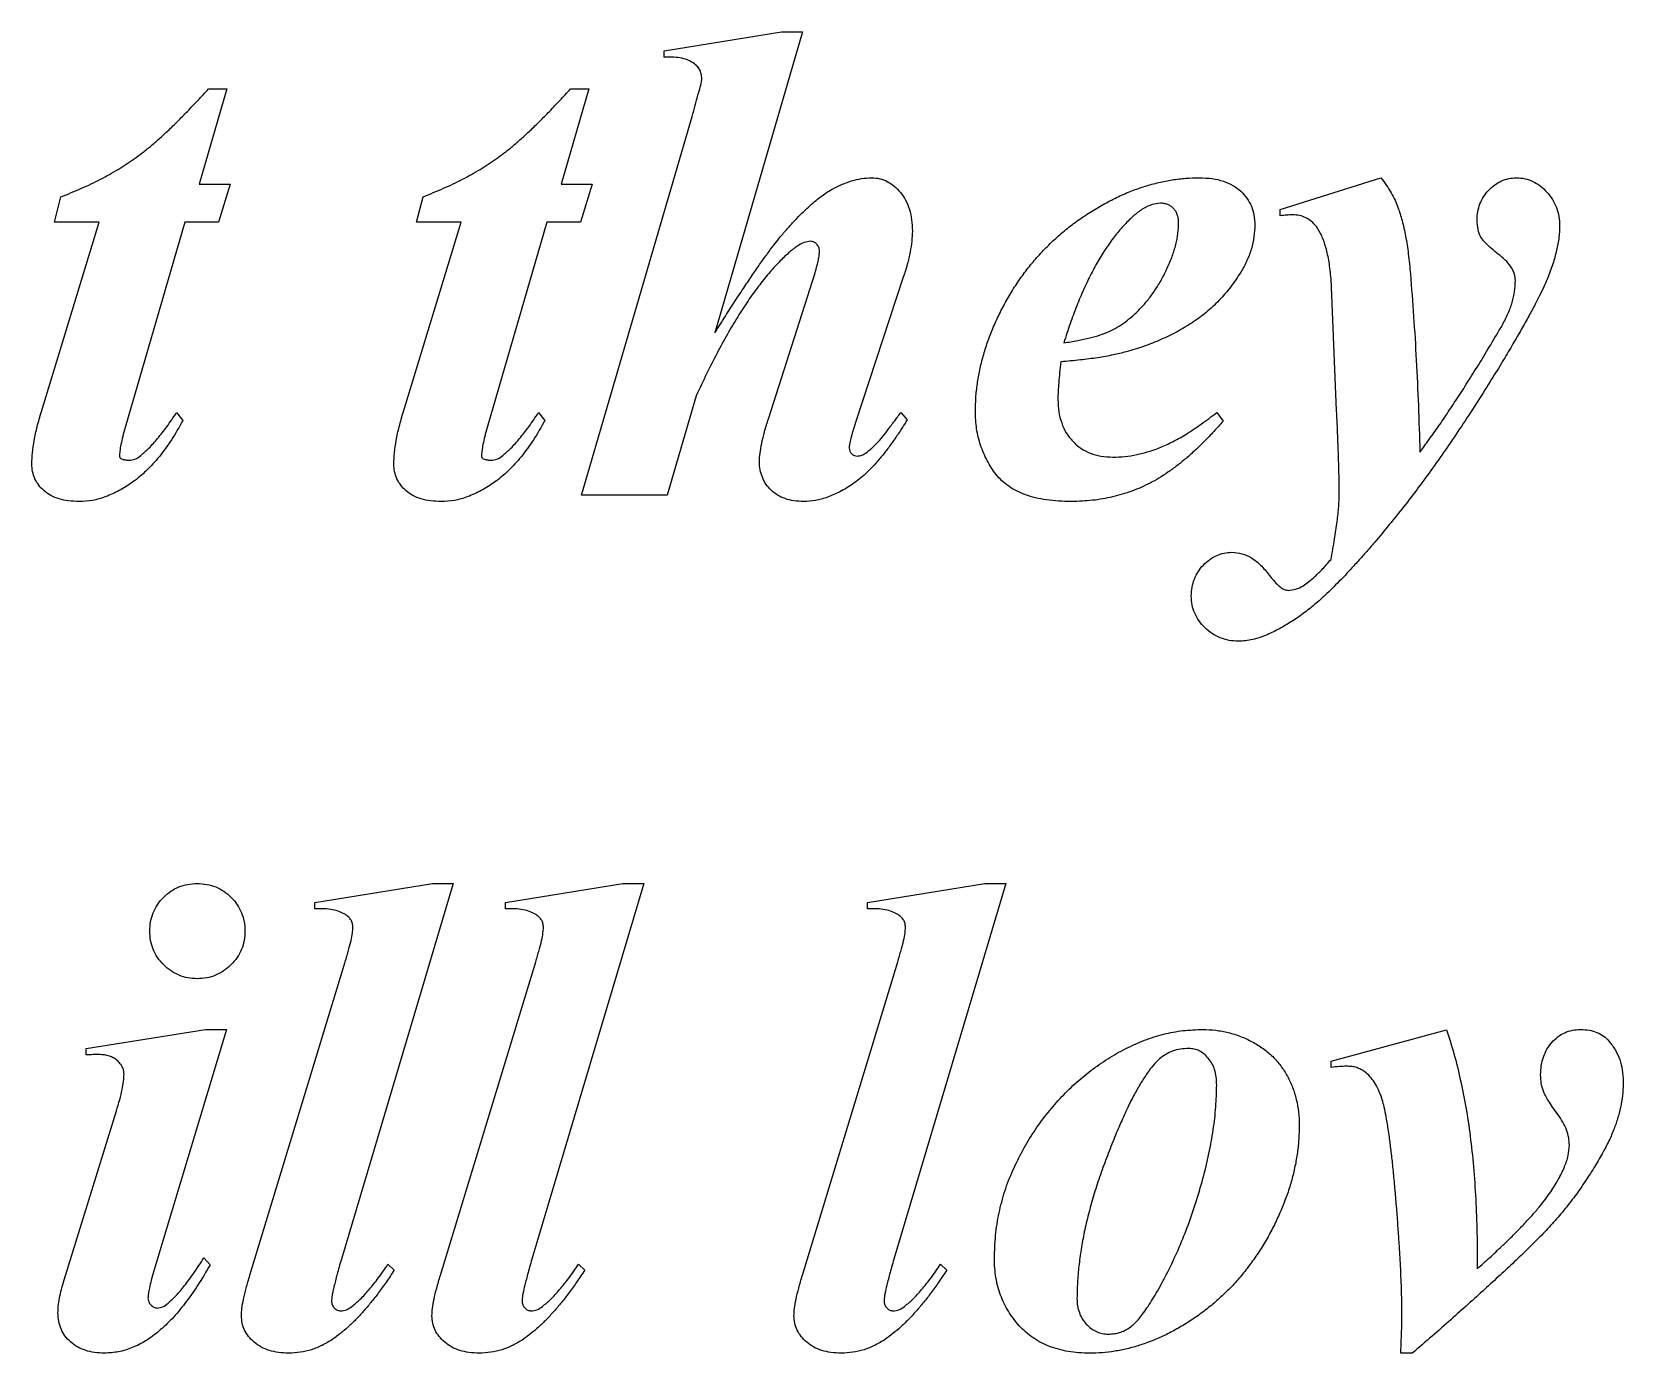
# Model space of a CAD drawing. Header units: inches. Extents: x -17.5 to 0, y -0.6 to 2.9.
# Drawn here: x -2.992 to -2.296, y 1.5 to 2.078 of the extents above; entities that cross this region are included whole.
import ezdxf

# ---------------------------------------------------------------- set-up
doc = ezdxf.new("R2010")
doc.units = ezdxf.units.IN
doc.header["$MEASUREMENT"] = 0

msp = doc.modelspace()

# ---------------------------------------------------------------- linework, layer by layer
at = {"color": 7, "linetype": 'Continuous', "lineweight": 25}
for p, q in [((-2.71584, 2.06944), (-2.66458, 2.07778)), ((-2.65533, 2.07778), (-2.69374, 1.94605)), ((-2.66458, 2.07778), (-2.65533, 2.07778)), ((-2.71584, 2.06667), (-2.71584, 2.06944)), ((-2.90707, 2.05278), (-2.91922, 2.01111)), ((-2.91518, 2.05278), (-2.90707, 2.05278)), ((-2.74873, 2.05278), (-2.76089, 2.01111)), ((-2.75685, 2.05278), (-2.74873, 2.05278)), ((-2.75195, 1.875), (-2.70364, 2.04071)), ((-2.44639, 2), (-2.40234, 2.01389)), ((-2.9825, 1.99444), (-2.97964, 2.0056)), ((-2.91922, 2.01111), (-2.90564, 2.01111)), ((-2.90564, 2.01111), (-2.91076, 1.99444)), ((-2.82417, 1.99444), (-2.8213, 2.0056)), ((-2.76089, 2.01111), (-2.7473, 2.01111)), ((-2.7473, 2.01111), (-2.75242, 1.99444)), ((-2.44639, 1.99722), (-2.44639, 2)), ((-2.98823, 1.91159), (-2.96288, 1.99444)), ((-2.96288, 1.99444), (-2.9825, 1.99444)), ((-2.92547, 1.99444), (-2.95156, 1.9046)), ((-2.91076, 1.99444), (-2.92547, 1.99444)), ((-2.8299, 1.91159), (-2.80455, 1.99444)), ((-2.80455, 1.99444), (-2.82417, 1.99444)), ((-2.76714, 1.99444), (-2.79322, 1.9046)), ((-2.75242, 1.99444), (-2.76714, 1.99444)), ((-2.67022, 1.90842), (-2.64986, 1.97231)), ((-2.61123, 1.97036), (-2.63215, 1.90677)), ((-2.42174, 1.91207), (-2.42417, 1.9697)), ((-2.70177, 1.91853), (-2.71445, 1.875)), ((-2.92907, 1.91111), (-2.9263, 1.90773)), ((-2.77074, 1.91111), (-2.76796, 1.90773)), ((-2.61232, 1.91111), (-2.60954, 1.90794)), ((-2.47417, 1.91111), (-2.47139, 1.90742)), ((-2.71445, 1.875), (-2.75195, 1.875)), ((-2.86861, 1.69674), (-2.81722, 1.70507)), ((-2.80807, 1.70507), (-2.85702, 1.54066)), ((-2.81722, 1.70507), (-2.80807, 1.70507)), ((-2.78528, 1.69674), (-2.73389, 1.70507)), ((-2.72473, 1.70507), (-2.77369, 1.54066)), ((-2.73389, 1.70507), (-2.72473, 1.70507)), ((-2.62695, 1.69674), (-2.57556, 1.70507)), ((-2.5664, 1.70507), (-2.61536, 1.54066)), ((-2.57556, 1.70507), (-2.5664, 1.70507)), ((-2.86861, 1.69396), (-2.86861, 1.69674)), ((-2.78528, 1.69396), (-2.78528, 1.69674)), ((-2.62695, 1.69396), (-2.62695, 1.69674)), ((-2.89704, 1.53363), (-2.85533, 1.67074)), ((-2.81371, 1.53363), (-2.772, 1.67074)), ((-2.65538, 1.53363), (-2.61367, 1.67074)), ((-2.96861, 1.63285), (-2.91649, 1.64119)), ((-2.90729, 1.64119), (-2.93897, 1.53554)), ((-2.91649, 1.64119), (-2.90729, 1.64119)), ((-2.42417, 1.6273), (-2.37365, 1.64106)), ((-2.96861, 1.63007), (-2.96861, 1.63285)), ((-2.42417, 1.62452), (-2.42417, 1.6273)), ((-2.97821, 1.53164), (-2.95538, 1.60551)), ((-2.91718, 1.54119), (-2.9144, 1.53823)), ((-2.83667, 1.53841), (-2.83389, 1.53589)), ((-2.75334, 1.53841), (-2.75056, 1.53589)), ((-2.595, 1.53841), (-2.59222, 1.53589)), ((-2.38862, 1.49952), (-2.39361, 1.49952))]:
    msp.add_line(p, q, dxfattribs=at)
for points, knots in [([(-2.7026, 2.0638), (-2.70339, 2.06432), (-2.70507, 2.06542), (-2.7082, 2.0663), (-2.71184, 2.06678), (-2.71444, 2.06671), (-2.71584, 2.06667)], [0, 0, 0, 0, 0.204337, 0.435005, 0.69821, 1, 1, 1, 1]), ([(-2.6993, 2.05677), (-2.69934, 2.05748), (-2.69943, 2.05887), (-2.70003, 2.06082), (-2.70112, 2.06249), (-2.7021, 2.06336), (-2.7026, 2.0638)], [0, 0, 0, 0, 0.265526, 0.514444, 0.752194, 1, 1, 1, 1]), ([(-2.70364, 2.04071), (-2.70315, 2.04236), (-2.70224, 2.04544), (-2.70111, 2.04979), (-2.70006, 2.05347), (-2.69954, 2.05574), (-2.6993, 2.05677)], [0, 0, 0, 0, 0.309608, 0.579825, 0.809543, 1, 1, 1, 1]), ([(-2.97964, 2.0056), (-2.97663, 2.00679), (-2.97075, 2.00912), (-2.96241, 2.01313), (-2.9547, 2.01743), (-2.94868, 2.02132), (-2.94407, 2.02481), (-2.94041, 2.02769), (-2.93665, 2.03103), (-2.93266, 2.03464), (-2.92853, 2.03866), (-2.92425, 2.04306), (-2.91973, 2.04776), (-2.91672, 2.05108), (-2.91518, 2.05278)], [0, 0, 0, 0, 0.120172, 0.234507, 0.343418, 0.447385, 0.500336, 0.558038, 0.620076, 0.686978, 0.757998, 0.833949, 0.914855, 1, 1, 1, 1]), ([(-2.8213, 2.0056), (-2.81829, 2.00679), (-2.81242, 2.00912), (-2.80407, 2.01313), (-2.79637, 2.01743), (-2.79035, 2.02132), (-2.78573, 2.02481), (-2.78208, 2.02769), (-2.77832, 2.03103), (-2.77433, 2.03464), (-2.77019, 2.03866), (-2.76591, 2.04306), (-2.76139, 2.04776), (-2.75839, 2.05108), (-2.75685, 2.05278)], [0, 0, 0, 0, 0.120172, 0.234507, 0.343418, 0.447385, 0.500336, 0.558038, 0.620076, 0.686978, 0.757998, 0.833949, 0.914855, 1, 1, 1, 1]), ([(-2.66558, 1.98741), (-2.66451, 1.98866), (-2.66244, 1.99108), (-2.65938, 1.99452), (-2.65637, 1.9976), (-2.65351, 2.00038), (-2.65077, 2.00287), (-2.64814, 2.00504), (-2.64562, 2.00687), (-2.64248, 2.00888), (-2.63862, 2.01085), (-2.63405, 2.01261), (-2.62953, 2.01367), (-2.62655, 2.01382), (-2.62508, 2.01389)], [0, 0, 0, 0, 0.098594, 0.190898, 0.276935, 0.356828, 0.430658, 0.499201, 0.561431, 0.618084, 0.722633, 0.821089, 0.911954, 1, 1, 1, 1]), ([(-2.62508, 2.01389), (-2.6239, 2.01382), (-2.62155, 2.01369), (-2.6182, 2.01236), (-2.61512, 2.01034), (-2.61238, 2.00752), (-2.6101, 2.00407), (-2.60841, 2.00001), (-2.60749, 1.99541), (-2.60736, 1.99218), (-2.60729, 1.99049)], [0, 0, 0, 0, 0.108195, 0.214475, 0.325674, 0.444897, 0.572296, 0.703214, 0.845636, 1, 1, 1, 1]), ([(-2.57972, 1.91155), (-2.57968, 1.91357), (-2.5796, 1.91764), (-2.5789, 1.92372), (-2.5779, 1.92983), (-2.57634, 1.9359), (-2.57444, 1.942), (-2.57207, 1.94807), (-2.56935, 1.95418), (-2.56613, 1.9602), (-2.56261, 1.96612), (-2.55876, 1.97176), (-2.55456, 1.97709), (-2.55005, 1.98211), (-2.54527, 1.98688), (-2.54013, 1.99128), (-2.53473, 1.99544), (-2.52904, 1.99923), (-2.52318, 2.00261), (-2.5173, 2.00564), (-2.51141, 2.00822), (-2.50548, 2.01025), (-2.49956, 2.01187), (-2.49364, 2.01305), (-2.4877, 2.01377), (-2.48373, 2.01385), (-2.48176, 2.01389)], [0, 0, 0, 0, 0.039082, 0.078362, 0.117989, 0.158248, 0.199189, 0.24105, 0.28388, 0.328057, 0.3726, 0.416552, 0.459861, 0.503325, 0.546527, 0.59004, 0.633619, 0.677877, 0.721755, 0.764051, 0.805409, 0.845552, 0.884872, 0.923553, 0.962033, 1, 1, 1, 1]), ([(-2.48176, 2.01389), (-2.47988, 2.01384), (-2.47632, 2.01375), (-2.47136, 2.01258), (-2.46708, 2.0108), (-2.46361, 2.00818), (-2.46087, 2.00505), (-2.45888, 2.00149), (-2.45772, 1.99751), (-2.45758, 1.99474), (-2.4575, 1.99332)], [0, 0, 0, 0, 0.157556, 0.296643, 0.423401, 0.542675, 0.6567, 0.76879, 0.880952, 1, 1, 1, 1]), ([(-2.40234, 2.01389), (-2.40151, 2.01279), (-2.39991, 2.01064), (-2.39784, 2.00737), (-2.39613, 2.00417), (-2.39531, 2.00201), (-2.39492, 2.00095)], [0, 0, 0, 0, 0.275957, 0.536491, 0.775024, 1, 1, 1, 1]), ([(-2.36028, 1.99549), (-2.36023, 1.99669), (-2.36013, 1.99906), (-2.35912, 2.00246), (-2.35753, 2.00562), (-2.35532, 2.00844), (-2.3527, 2.01086), (-2.34969, 2.0126), (-2.34644, 2.0137), (-2.34416, 2.01382), (-2.34301, 2.01389)], [0, 0, 0, 0, 0.129207, 0.25343, 0.376914, 0.506298, 0.635896, 0.756152, 0.876828, 1, 1, 1, 1]), ([(-2.34301, 2.01389), (-2.34177, 2.01382), (-2.33931, 2.01368), (-2.33579, 2.01242), (-2.33253, 2.01044), (-2.32967, 2.00769), (-2.32725, 2.00447), (-2.32544, 2.00088), (-2.32436, 1.99698), (-2.32423, 1.99429), (-2.32417, 1.99293)], [0, 0, 0, 0, 0.1189848, 0.2352014, 0.3557636, 0.4837859, 0.6140811, 0.7417016, 0.8686752, 1, 1, 1, 1]), ([(-2.49882, 2.00278), (-2.50004, 2.00264), (-2.50264, 2.00235), (-2.50652, 2.00039), (-2.51056, 1.99739), (-2.51311, 1.99478), (-2.51449, 1.99336)], [0, 0, 0, 0, 0.195013, 0.416861, 0.68378, 1, 1, 1, 1]), ([(-2.49084, 1.99431), (-2.49085, 1.99494), (-2.49088, 1.99614), (-2.49135, 1.99782), (-2.49202, 1.99933), (-2.49306, 2.00055), (-2.49426, 2.00156), (-2.49566, 2.00226), (-2.49719, 2.00272), (-2.49827, 2.00276), (-2.49882, 2.00278)], [0, 0, 0, 0, 0.142801, 0.272978, 0.397465, 0.51751, 0.637554, 0.753126, 0.873718, 1, 1, 1, 1]), ([(-2.44097, 1.99766), (-2.44182, 1.99764), (-2.44364, 1.99762), (-2.44544, 1.99736), (-2.44639, 1.99722)], [0, 0, 0, 0, 0.470326, 1, 1, 1, 1]), ([(-2.43059, 1.99253), (-2.43127, 1.99333), (-2.43258, 1.99487), (-2.43513, 1.99648), (-2.43795, 1.99751), (-2.43994, 1.99761), (-2.44097, 1.99766)], [0, 0, 0, 0, 0.25842, 0.504205, 0.745559, 1, 1, 1, 1]), ([(-2.39492, 2.00095), (-2.39427, 1.99904), (-2.39289, 1.99493), (-2.39145, 1.9881), (-2.39024, 1.98031), (-2.38972, 1.97476), (-2.38945, 1.97183)], [0, 0, 0, 0, 0.203729, 0.437262, 0.703349, 1, 1, 1, 1]), ([(-2.54101, 1.94167), (-2.53899, 1.94197), (-2.53519, 1.94256), (-2.52988, 1.94375), (-2.52525, 1.94499), (-2.52125, 1.94657), (-2.51761, 1.94844), (-2.51418, 1.95079), (-2.51072, 1.95353), (-2.50735, 1.95679), (-2.5041, 1.96051), (-2.50105, 1.96471), (-2.49824, 1.96935), (-2.49572, 1.97436), (-2.49358, 1.97949), (-2.49198, 1.98456), (-2.49103, 1.98949), (-2.4909, 1.99273), (-2.49084, 1.99431)], [0, 0, 0, 0, 0.076865, 0.145034, 0.205136, 0.257311, 0.307089, 0.35899, 0.414116, 0.473151, 0.535406, 0.600225, 0.668527, 0.740015, 0.811443, 0.877706, 0.940411, 1, 1, 1, 1]), ([(-2.51449, 1.99336), (-2.51582, 1.99186), (-2.51855, 1.98878), (-2.52224, 1.98362), (-2.52583, 1.97796), (-2.52918, 1.97173), (-2.53245, 1.96502), (-2.53547, 1.95772), (-2.5384, 1.94992), (-2.54012, 1.94447), (-2.54101, 1.94167)], [0, 0, 0, 0, 0.102496, 0.210714, 0.32463, 0.445355, 0.572975, 0.707181, 0.84953, 1, 1, 1, 1]), ([(-2.4575, 1.99332), (-2.45758, 1.99154), (-2.45774, 1.988), (-2.45893, 1.98272), (-2.46082, 1.97751), (-2.46268, 1.97424), (-2.46362, 1.97257)], [0, 0, 0, 0, 0.242528, 0.485953, 0.737487, 1, 1, 1, 1]), ([(-2.42417, 1.9697), (-2.4244, 1.97217), (-2.42484, 1.97678), (-2.42625, 1.98307), (-2.42795, 1.98836), (-2.42976, 1.99122), (-2.43059, 1.99253)], [0, 0, 0, 0, 0.30984, 0.578621, 0.80534, 1, 1, 1, 1]), ([(-2.34353, 1.96888), (-2.34362, 1.96985), (-2.3438, 1.97184), (-2.34519, 1.97469), (-2.34734, 1.97744), (-2.35023, 1.97987), (-2.35314, 1.98215), (-2.35555, 1.98433), (-2.35735, 1.98619), (-2.35904, 1.98831), (-2.36006, 1.99148), (-2.3602, 1.99408), (-2.36028, 1.99549)], [0, 0, 0, 0, 0.088387, 0.181422, 0.285242, 0.406198, 0.525726, 0.624145, 0.702814, 0.762397, 0.870883, 1, 1, 1, 1]), ([(-2.32417, 1.99293), (-2.32424, 1.9912), (-2.3244, 1.98759), (-2.32548, 1.982), (-2.32713, 1.976), (-2.3291, 1.9707), (-2.33114, 1.96601), (-2.33314, 1.96184), (-2.33566, 1.95713), (-2.33849, 1.95175), (-2.34191, 1.94585), (-2.34568, 1.93931), (-2.34993, 1.93221), (-2.35294, 1.9273), (-2.35451, 1.92474)], [0, 0, 0, 0, 0.068623, 0.143449, 0.225805, 0.31591, 0.367964, 0.429213, 0.499985, 0.5803, 0.671005, 0.770776, 0.880699, 1, 1, 1, 1]), ([(-2.69374, 1.94605), (-2.69218, 1.9485), (-2.68918, 1.95319), (-2.68487, 1.95993), (-2.6808, 1.966), (-2.67714, 1.9715), (-2.67381, 1.97639), (-2.67074, 1.98059), (-2.66809, 1.98424), (-2.66636, 1.98642), (-2.66558, 1.98741)], [0, 0, 0, 0, 0.173877, 0.333793, 0.479504, 0.611991, 0.729823, 0.833527, 0.924039, 1, 1, 1, 1]), ([(-2.65182, 1.98611), (-2.65274, 1.98597), (-2.65488, 1.98566), (-2.65811, 1.98374), (-2.66174, 1.98081), (-2.66421, 1.97838), (-2.66558, 1.97704)], [0, 0, 0, 0, 0.166187, 0.382288, 0.65827, 1, 1, 1, 1]), ([(-2.64791, 1.9819), (-2.64797, 1.98244), (-2.64808, 1.98353), (-2.64908, 1.98483), (-2.65028, 1.98594), (-2.65132, 1.98606), (-2.65182, 1.98611)], [0, 0, 0, 0, 0.253161, 0.511631, 0.767134, 1, 1, 1, 1]), ([(-2.60729, 1.99049), (-2.60734, 1.98906), (-2.60747, 1.98601), (-2.60828, 1.98122), (-2.60947, 1.97592), (-2.61063, 1.97227), (-2.61123, 1.97036)], [0, 0, 0, 0, 0.209004, 0.443557, 0.70733, 1, 1, 1, 1]), ([(-2.66558, 1.97704), (-2.6671, 1.9754), (-2.67027, 1.97198), (-2.67476, 1.96628), (-2.67932, 1.95997), (-2.68382, 1.95295), (-2.68833, 1.94531), (-2.69284, 1.93698), (-2.6974, 1.92803), (-2.70029, 1.92176), (-2.70177, 1.91853)], [0, 0, 0, 0, 0.0973815, 0.2019414, 0.314889, 0.4352683, 0.5636629, 0.7002523, 0.8460296, 1, 1, 1, 1]), ([(-2.64986, 1.97231), (-2.64956, 1.97333), (-2.64902, 1.97521), (-2.64839, 1.97783), (-2.64802, 1.98001), (-2.64794, 1.98132), (-2.64791, 1.9819)], [0, 0, 0, 0, 0.326208, 0.598677, 0.822608, 1, 1, 1, 1]), ([(-2.46362, 1.97257), (-2.46508, 1.97037), (-2.46796, 1.96601), (-2.47306, 1.96013), (-2.47866, 1.95487), (-2.48489, 1.95038), (-2.49151, 1.9464), (-2.49857, 1.94301), (-2.50596, 1.94), (-2.5111, 1.93848), (-2.51371, 1.93772)], [0, 0, 0, 0, 0.126688, 0.250228, 0.372514, 0.49468, 0.617641, 0.742739, 0.869822, 1, 1, 1, 1]), ([(-2.38945, 1.97183), (-2.38897, 1.96564), (-2.38799, 1.95306), (-2.38683, 1.93386), (-2.38592, 1.91405), (-2.3855, 1.90064), (-2.38528, 1.89384)], [0, 0, 0, 0, 0.238472, 0.484516, 0.738705, 1, 1, 1, 1]), ([(-2.34934, 1.94926), (-2.34845, 1.95095), (-2.34672, 1.9542), (-2.34491, 1.95923), (-2.34373, 1.96409), (-2.34359, 1.96731), (-2.34353, 1.96888)], [0, 0, 0, 0, 0.276907, 0.533878, 0.772695, 1, 1, 1, 1]), ([(-2.38528, 1.89384), (-2.38395, 1.89566), (-2.38119, 1.89941), (-2.37701, 1.90525), (-2.37278, 1.91158), (-2.36835, 1.91829), (-2.36379, 1.92543), (-2.35905, 1.93296), (-2.35425, 1.94097), (-2.351, 1.94645), (-2.34934, 1.94926)], [0, 0, 0, 0, 0.102458, 0.211248, 0.326183, 0.44804, 0.575927, 0.710768, 0.851892, 1, 1, 1, 1]), ([(-2.51371, 1.93772), (-2.51563, 1.93725), (-2.51975, 1.93625), (-2.52646, 1.93505), (-2.53408, 1.93408), (-2.53947, 1.93359), (-2.54231, 1.93333)], [0, 0, 0, 0, 0.20459, 0.439082, 0.704993, 1, 1, 1, 1]), ([(-2.54231, 1.93333), (-2.54251, 1.93176), (-2.54289, 1.92874), (-2.54326, 1.92442), (-2.54356, 1.92053), (-2.5436, 1.91808), (-2.54361, 1.91693)], [0, 0, 0, 0, 0.289329, 0.5539658, 0.7890769, 1, 1, 1, 1]), ([(-2.35451, 1.92474), (-2.35867, 1.91817), (-2.3668, 1.90535), (-2.37947, 1.88708), (-2.39202, 1.87008), (-2.4008, 1.85952), (-2.40507, 1.85438)], [0, 0, 0, 0, 0.269064, 0.525219, 0.768771, 1, 1, 1, 1]), ([(-2.54361, 1.91693), (-2.54355, 1.91511), (-2.54344, 1.9116), (-2.54212, 1.90666), (-2.54014, 1.90221), (-2.53722, 1.89849), (-2.53371, 1.89536), (-2.52947, 1.89326), (-2.52475, 1.89187), (-2.5214, 1.89174), (-2.51965, 1.89167)], [0, 0, 0, 0, 0.138619, 0.267658, 0.388404, 0.508312, 0.626725, 0.744958, 0.866809, 1, 1, 1, 1]), ([(-2.9924, 1.88876), (-2.99234, 1.89035), (-2.99222, 1.89376), (-2.99136, 1.89917), (-2.99007, 1.9052), (-2.98887, 1.90938), (-2.98823, 1.91159)], [0, 0, 0, 0, 0.205405, 0.439032, 0.704171, 1, 1, 1, 1]), ([(-2.9263, 1.90773), (-2.92793, 1.90484), (-2.93107, 1.89931), (-2.93646, 1.89192), (-2.94207, 1.8857), (-2.94795, 1.88076), (-2.95394, 1.877), (-2.95987, 1.87425), (-2.96581, 1.87253), (-2.96979, 1.87232), (-2.97174, 1.87222)], [0, 0, 0, 0, 0.164549, 0.315664, 0.452911, 0.579345, 0.695512, 0.802853, 0.903381, 1, 1, 1, 1]), ([(-2.9447, 1.8924), (-2.9435, 1.89344), (-2.94087, 1.8957), (-2.93718, 1.89999), (-2.93312, 1.90516), (-2.93048, 1.90904), (-2.92907, 1.91111)], [0, 0, 0, 0, 0.193516, 0.424759, 0.692792, 1, 1, 1, 1]), ([(-2.83406, 1.88876), (-2.83401, 1.89035), (-2.83389, 1.89376), (-2.83303, 1.89917), (-2.83174, 1.9052), (-2.83053, 1.90938), (-2.8299, 1.91159)], [0, 0, 0, 0, 0.205405, 0.439032, 0.704171, 1, 1, 1, 1]), ([(-2.76796, 1.90773), (-2.7696, 1.90484), (-2.77274, 1.89931), (-2.77813, 1.89192), (-2.78373, 1.8857), (-2.78961, 1.88076), (-2.7956, 1.877), (-2.80154, 1.87425), (-2.80748, 1.87253), (-2.81146, 1.87232), (-2.8134, 1.87222)], [0, 0, 0, 0, 0.164549, 0.315664, 0.452911, 0.579345, 0.695512, 0.802853, 0.903381, 1, 1, 1, 1]), ([(-2.78637, 1.8924), (-2.78517, 1.89344), (-2.78254, 1.8957), (-2.77885, 1.89999), (-2.77478, 1.90516), (-2.77215, 1.90904), (-2.77074, 1.91111)], [0, 0, 0, 0, 0.193516, 0.424759, 0.692792, 1, 1, 1, 1]), ([(-2.67417, 1.88967), (-2.67411, 1.89089), (-2.67397, 1.89357), (-2.67316, 1.89792), (-2.67195, 1.90297), (-2.67082, 1.90652), (-2.67022, 1.90842)], [0, 0, 0, 0, 0.190139, 0.419159, 0.688586, 1, 1, 1, 1]), ([(-2.60954, 1.90794), (-2.61057, 1.9063), (-2.61257, 1.90312), (-2.61566, 1.8986), (-2.61868, 1.89447), (-2.6217, 1.89075), (-2.62467, 1.88744), (-2.62757, 1.88448), (-2.6305, 1.88203), (-2.63417, 1.87922), (-2.63875, 1.8765), (-2.6442, 1.87406), (-2.64955, 1.87252), (-2.6531, 1.87232), (-2.65481, 1.87222)], [0, 0, 0, 0, 0.096691, 0.187562, 0.272718, 0.351723, 0.426334, 0.494711, 0.55819, 0.616931, 0.724725, 0.823275, 0.914478, 1, 1, 1, 1]), ([(-2.61688, 1.90508), (-2.6166, 1.90546), (-2.61599, 1.9063), (-2.61495, 1.90767), (-2.61372, 1.90931), (-2.61281, 1.91048), (-2.61232, 1.91111)], [0, 0, 0, 0, 0.18485, 0.41446, 0.680809, 1, 1, 1, 1]), ([(-2.53767, 1.87222), (-2.53958, 1.87225), (-2.54325, 1.8723), (-2.54853, 1.87288), (-2.55336, 1.87376), (-2.55775, 1.87506), (-2.56167, 1.87675), (-2.56514, 1.87879), (-2.56816, 1.88121), (-2.57146, 1.88493), (-2.57477, 1.8901), (-2.57761, 1.89685), (-2.57943, 1.90404), (-2.57963, 1.90902), (-2.57972, 1.91155)], [0, 0, 0, 0, 0.087244, 0.167641, 0.242272, 0.311244, 0.376044, 0.436772, 0.49455, 0.55161, 0.663388, 0.773209, 0.884729, 1, 1, 1, 1]), ([(-2.47139, 1.90742), (-2.47274, 1.90588), (-2.47538, 1.90285), (-2.47946, 1.89861), (-2.4835, 1.8947), (-2.48749, 1.89112), (-2.49148, 1.8879), (-2.49545, 1.88504), (-2.49934, 1.88244), (-2.50456, 1.87957), (-2.51126, 1.8766), (-2.51971, 1.87409), (-2.52855, 1.87252), (-2.53459, 1.87232), (-2.53767, 1.87222)], [0, 0, 0, 0, 0.0791, 0.154916, 0.227172, 0.295979, 0.361898, 0.424661, 0.484745, 0.542227, 0.654471, 0.766987, 0.881447, 1, 1, 1, 1]), ([(-2.51965, 1.89167), (-2.5179, 1.89171), (-2.51437, 1.89181), (-2.5091, 1.89268), (-2.50383, 1.89403), (-2.49847, 1.89593), (-2.4929, 1.89858), (-2.48698, 1.90196), (-2.48067, 1.90623), (-2.47641, 1.90943), (-2.47417, 1.91111)], [0, 0, 0, 0, 0.10426, 0.209667, 0.317162, 0.427674, 0.547407, 0.683078, 0.833212, 1, 1, 1, 1]), ([(-2.42057, 1.87548), (-2.42056, 1.87662), (-2.42054, 1.87901), (-2.42067, 1.88275), (-2.42073, 1.88682), (-2.42087, 1.89122), (-2.42106, 1.89595), (-2.4212, 1.90103), (-2.42149, 1.90644), (-2.42165, 1.91016), (-2.42174, 1.91207)], [0, 0, 0, 0, 0.0936562, 0.1956385, 0.3071027, 0.4268932, 0.5562019, 0.6949889, 0.8433497, 1, 1, 1, 1]), ([(-2.95156, 1.9046), (-2.95193, 1.90329), (-2.95263, 1.90085), (-2.95341, 1.89741), (-2.95394, 1.89449), (-2.95403, 1.8927), (-2.95407, 1.89188)], [0, 0, 0, 0, 0.315165, 0.585756, 0.812505, 1, 1, 1, 1]), ([(-2.79322, 1.9046), (-2.7936, 1.90329), (-2.79429, 1.90085), (-2.79507, 1.89741), (-2.7956, 1.89449), (-2.7957, 1.8927), (-2.79574, 1.89188)], [0, 0, 0, 0, 0.315165, 0.585756, 0.812505, 1, 1, 1, 1]), ([(-2.63215, 1.90677), (-2.63257, 1.9055), (-2.63333, 1.90319), (-2.63418, 1.90005), (-2.63478, 1.89759), (-2.63489, 1.89617), (-2.63493, 1.89557)], [0, 0, 0, 0, 0.346514, 0.630526, 0.845425, 1, 1, 1, 1]), ([(-2.62755, 1.89353), (-2.62669, 1.89421), (-2.62484, 1.89565), (-2.6222, 1.89829), (-2.61952, 1.90148), (-2.61779, 1.90384), (-2.61688, 1.90508)], [0, 0, 0, 0, 0.20907, 0.444263, 0.707529, 1, 1, 1, 1]), ([(-2.63493, 1.89557), (-2.63488, 1.89514), (-2.63478, 1.89423), (-2.63387, 1.89313), (-2.63272, 1.89226), (-2.63178, 1.89215), (-2.63133, 1.8921)], [0, 0, 0, 0, 0.23457, 0.489642, 0.757668, 1, 1, 1, 1]), ([(-2.63133, 1.8921), (-2.63068, 1.89217), (-2.62929, 1.89231), (-2.62815, 1.89311), (-2.62755, 1.89353)], [0, 0, 0, 0, 0.4734389, 1, 1, 1, 1]), ([(-2.97174, 1.87222), (-2.97329, 1.87228), (-2.97624, 1.87238), (-2.98039, 1.87326), (-2.98402, 1.87467), (-2.98706, 1.87672), (-2.98942, 1.87928), (-2.99117, 1.88214), (-2.9922, 1.88536), (-2.99233, 1.88761), (-2.9924, 1.88876)], [0, 0, 0, 0, 0.1564817, 0.2967289, 0.4257205, 0.5475545, 0.663201, 0.7738213, 0.8841236, 1, 1, 1, 1]), ([(-2.95407, 1.89188), (-2.95398, 1.89166), (-2.95373, 1.8911), (-2.95263, 1.89068), (-2.95134, 1.89036), (-2.95033, 1.89031), (-2.94982, 1.89028)], [0, 0, 0, 0, 0.146229, 0.373492, 0.681429, 1, 1, 1, 1]), ([(-2.94982, 1.89028), (-2.94896, 1.89039), (-2.94706, 1.89063), (-2.94553, 1.89178), (-2.9447, 1.8924)], [0, 0, 0, 0, 0.456588, 1, 1, 1, 1]), ([(-2.8134, 1.87222), (-2.81496, 1.87228), (-2.8179, 1.87238), (-2.82205, 1.87326), (-2.82569, 1.87467), (-2.82873, 1.87672), (-2.83109, 1.87928), (-2.83284, 1.88214), (-2.83387, 1.88536), (-2.834, 1.88761), (-2.83406, 1.88876)], [0, 0, 0, 0, 0.1564817, 0.2967289, 0.4257205, 0.5475545, 0.663201, 0.7738213, 0.8841236, 1, 1, 1, 1]), ([(-2.79574, 1.89188), (-2.79564, 1.89166), (-2.79539, 1.8911), (-2.7943, 1.89068), (-2.793, 1.89036), (-2.792, 1.89031), (-2.79149, 1.89028)], [0, 0, 0, 0, 0.146229, 0.373492, 0.681429, 1, 1, 1, 1]), ([(-2.79149, 1.89028), (-2.79062, 1.89039), (-2.78873, 1.89063), (-2.7872, 1.89178), (-2.78637, 1.8924)], [0, 0, 0, 0, 0.456588, 1, 1, 1, 1]), ([(-2.65481, 1.87222), (-2.65625, 1.87227), (-2.659, 1.87236), (-2.66288, 1.87334), (-2.66627, 1.87491), (-2.66911, 1.87711), (-2.67139, 1.87975), (-2.67297, 1.88281), (-2.67403, 1.88613), (-2.67412, 1.88848), (-2.67417, 1.88967)], [0, 0, 0, 0, 0.147064, 0.281475, 0.406087, 0.527604, 0.646379, 0.76039, 0.878051, 1, 1, 1, 1]), ([(-2.42417, 1.84688), (-2.42363, 1.84984), (-2.42262, 1.85536), (-2.4215, 1.86309), (-2.42072, 1.86966), (-2.42061, 1.87367), (-2.42057, 1.87548)], [0, 0, 0, 0, 0.313002, 0.583523, 0.811872, 1, 1, 1, 1]), ([(-2.40507, 1.85438), (-2.40638, 1.85286), (-2.40892, 1.8499), (-2.41272, 1.84571), (-2.41625, 1.84178), (-2.41966, 1.83822), (-2.42285, 1.83498), (-2.42586, 1.83207), (-2.42862, 1.82944), (-2.43206, 1.82647), (-2.43628, 1.82316), (-2.44141, 1.81962), (-2.44665, 1.81653), (-2.45026, 1.81479), (-2.45203, 1.81393)], [0, 0, 0, 0, 0.096484, 0.186965, 0.271511, 0.350098, 0.423261, 0.490047, 0.550964, 0.606098, 0.708477, 0.807864, 0.905283, 1, 1, 1, 1]), ([(-2.48528, 1.83086), (-2.48521, 1.83215), (-2.48508, 1.83468), (-2.48406, 1.8383), (-2.48236, 1.84159), (-2.48008, 1.84451), (-2.47733, 1.84694), (-2.47425, 1.84869), (-2.47095, 1.84981), (-2.46865, 1.84994), (-2.46748, 1.85)], [0, 0, 0, 0, 0.133814, 0.261348, 0.385919, 0.515025, 0.642374, 0.763106, 0.879603, 1, 1, 1, 1]), ([(-2.46748, 1.85), (-2.46602, 1.84988), (-2.46301, 1.84964), (-2.4587, 1.84761), (-2.45466, 1.84435), (-2.45238, 1.84153), (-2.45117, 1.84002)], [0, 0, 0, 0, 0.220915, 0.453051, 0.706922, 1, 1, 1, 1]), ([(-2.43641, 1.83537), (-2.43558, 1.8359), (-2.4337, 1.83711), (-2.43093, 1.83969), (-2.4276, 1.84292), (-2.42538, 1.84548), (-2.42417, 1.84688)], [0, 0, 0, 0, 0.174252, 0.39685, 0.671775, 1, 1, 1, 1]), ([(-2.45117, 1.84002), (-2.45039, 1.83902), (-2.449, 1.83724), (-2.44684, 1.83515), (-2.44491, 1.83368), (-2.44356, 1.83344), (-2.44296, 1.83333)], [0, 0, 0, 0, 0.346841, 0.62417, 0.835025, 1, 1, 1, 1]), ([(-2.46471, 1.81111), (-2.46608, 1.81117), (-2.46878, 1.81128), (-2.47262, 1.81248), (-2.47621, 1.81427), (-2.47932, 1.81685), (-2.48196, 1.81986), (-2.48387, 1.82328), (-2.48506, 1.82698), (-2.48521, 1.82955), (-2.48528, 1.83086)], [0, 0, 0, 0, 0.1293956, 0.2552534, 0.3785517, 0.5072913, 0.6356798, 0.7566444, 0.8759412, 1, 1, 1, 1]), ([(-2.44296, 1.83333), (-2.44184, 1.83344), (-2.43951, 1.83365), (-2.43747, 1.83478), (-2.43641, 1.83537)], [0, 0, 0, 0, 0.481769, 1, 1, 1, 1]), ([(-2.45203, 1.81393), (-2.4531, 1.81351), (-2.45518, 1.81268), (-2.45837, 1.81175), (-2.46155, 1.81122), (-2.46366, 1.81115), (-2.46471, 1.81111)], [0, 0, 0, 0, 0.262708, 0.514925, 0.760565, 1, 1, 1, 1]), ([(-2.94084, 1.68424), (-2.94076, 1.68564), (-2.94062, 1.68837), (-2.93943, 1.69228), (-2.93754, 1.69588), (-2.93488, 1.69903), (-2.93176, 1.70174), (-2.92817, 1.70369), (-2.92423, 1.70485), (-2.92149, 1.705), (-2.92009, 1.70507)], [0, 0, 0, 0, 0.1280687, 0.2499474, 0.3717537, 0.4991318, 0.6263436, 0.7487782, 0.8719313, 1, 1, 1, 1]), ([(-2.92009, 1.70507), (-2.91866, 1.705), (-2.91588, 1.70485), (-2.91189, 1.7037), (-2.90828, 1.70172), (-2.90512, 1.69905), (-2.90247, 1.69587), (-2.90057, 1.69228), (-2.89938, 1.68837), (-2.89924, 1.68564), (-2.89917, 1.68424)], [0, 0, 0, 0, 0.130072, 0.253889, 0.375723, 0.50332, 0.630072, 0.75128, 0.87256, 1, 1, 1, 1]), ([(-2.85525, 1.69145), (-2.85606, 1.6919), (-2.8578, 1.69288), (-2.86093, 1.69368), (-2.8646, 1.69405), (-2.86721, 1.69399), (-2.86861, 1.69396)], [0, 0, 0, 0, 0.200982, 0.432794, 0.695163, 1, 1, 1, 1]), ([(-2.85195, 1.6858), (-2.85199, 1.68637), (-2.85207, 1.68749), (-2.8527, 1.68907), (-2.8538, 1.69041), (-2.85475, 1.69109), (-2.85525, 1.69145)], [0, 0, 0, 0, 0.249731, 0.489154, 0.733166, 1, 1, 1, 1]), ([(-2.77191, 1.69145), (-2.77272, 1.6919), (-2.77447, 1.69288), (-2.7776, 1.69368), (-2.78126, 1.69405), (-2.78388, 1.69399), (-2.78528, 1.69396)], [0, 0, 0, 0, 0.200982, 0.432794, 0.695163, 1, 1, 1, 1]), ([(-2.76861, 1.6858), (-2.76866, 1.68637), (-2.76874, 1.68749), (-2.76937, 1.68907), (-2.77047, 1.69041), (-2.77142, 1.69109), (-2.77191, 1.69145)], [0, 0, 0, 0, 0.249731, 0.489154, 0.733166, 1, 1, 1, 1]), ([(-2.61358, 1.69145), (-2.61439, 1.6919), (-2.61613, 1.69288), (-2.61926, 1.69368), (-2.62293, 1.69405), (-2.62554, 1.69399), (-2.62695, 1.69396)], [0, 0, 0, 0, 0.200982, 0.432794, 0.695163, 1, 1, 1, 1]), ([(-2.61028, 1.6858), (-2.61032, 1.68637), (-2.61041, 1.68749), (-2.61104, 1.68907), (-2.61213, 1.69041), (-2.61308, 1.69109), (-2.61358, 1.69145)], [0, 0, 0, 0, 0.249731, 0.489154, 0.733166, 1, 1, 1, 1]), ([(-2.85533, 1.67074), (-2.85483, 1.67248), (-2.85394, 1.67561), (-2.8528, 1.67983), (-2.85215, 1.68312), (-2.85201, 1.68502), (-2.85195, 1.6858)], [0, 0, 0, 0, 0.349951, 0.631009, 0.847838, 1, 1, 1, 1]), ([(-2.772, 1.67074), (-2.7715, 1.67248), (-2.7706, 1.67561), (-2.76947, 1.67983), (-2.76882, 1.68312), (-2.76867, 1.68502), (-2.76861, 1.6858)], [0, 0, 0, 0, 0.349951, 0.631009, 0.847838, 1, 1, 1, 1]), ([(-2.61367, 1.67074), (-2.61317, 1.67248), (-2.61227, 1.67561), (-2.61114, 1.67983), (-2.61048, 1.68312), (-2.61034, 1.68502), (-2.61028, 1.6858)], [0, 0, 0, 0, 0.349951, 0.631009, 0.847838, 1, 1, 1, 1]), ([(-2.92009, 1.66341), (-2.92147, 1.66348), (-2.92417, 1.66362), (-2.92806, 1.66481), (-2.93162, 1.66676), (-2.93481, 1.6694), (-2.9375, 1.67257), (-2.93943, 1.67619), (-2.94062, 1.68012), (-2.94076, 1.68284), (-2.94084, 1.68424)], [0, 0, 0, 0, 0.1268805, 0.2476137, 0.370178, 0.4976909, 0.6260537, 0.749788, 0.8717957, 1, 1, 1, 1]), ([(-2.89917, 1.68424), (-2.89924, 1.68284), (-2.89938, 1.68012), (-2.90057, 1.67619), (-2.9025, 1.67257), (-2.9052, 1.66941), (-2.90839, 1.66675), (-2.912, 1.6648), (-2.91595, 1.66363), (-2.91869, 1.66348), (-2.92009, 1.66341)], [0, 0, 0, 0, 0.127561, 0.248956, 0.37207, 0.499788, 0.626661, 0.749774, 0.872439, 1, 1, 1, 1]), ([(-2.57139, 1.54093), (-2.57129, 1.54432), (-2.57109, 1.55102), (-2.56951, 1.56089), (-2.56702, 1.57045), (-2.56342, 1.57959), (-2.55907, 1.58826), (-2.55423, 1.59646), (-2.54877, 1.60405), (-2.54276, 1.61103), (-2.53631, 1.6175), (-2.5293, 1.62325), (-2.52186, 1.62842), (-2.51403, 1.63293), (-2.50585, 1.63658), (-2.49748, 1.63926), (-2.48893, 1.64089), (-2.48317, 1.64109), (-2.48029, 1.64119)], [0, 0, 0, 0, 0.068373, 0.135108, 0.201218, 0.267276, 0.332787, 0.396645, 0.459164, 0.521042, 0.582325, 0.643264, 0.703651, 0.764819, 0.825173, 0.88396, 0.941824, 1, 1, 1, 1]), ([(-2.48029, 1.64119), (-2.47839, 1.64112), (-2.47462, 1.64098), (-2.46906, 1.63995), (-2.46368, 1.63825), (-2.45856, 1.63586), (-2.45378, 1.63297), (-2.44961, 1.6294), (-2.44605, 1.62533), (-2.44316, 1.62074), (-2.44084, 1.6158), (-2.43926, 1.61053), (-2.4382, 1.60503), (-2.43811, 1.60126), (-2.43806, 1.59935)], [0, 0, 0, 0, 0.085554, 0.169688, 0.253802, 0.339259, 0.42356, 0.504942, 0.585336, 0.66653, 0.748481, 0.83034, 0.913832, 1, 1, 1, 1]), ([(-2.37365, 1.64106), (-2.37252, 1.63755), (-2.3702, 1.63036), (-2.3675, 1.61903), (-2.36509, 1.60702), (-2.3632, 1.59429), (-2.36178, 1.58085), (-2.3608, 1.5667), (-2.36023, 1.55184), (-2.3602, 1.54169), (-2.36019, 1.5365)], [0, 0, 0, 0, 0.104243, 0.214, 0.32976, 0.451209, 0.578589, 0.71255, 0.852839, 1, 1, 1, 1]), ([(-2.3325, 1.62135), (-2.33246, 1.62272), (-2.33236, 1.62536), (-2.33134, 1.62912), (-2.32985, 1.63257), (-2.32765, 1.63555), (-2.32503, 1.63805), (-2.32197, 1.63986), (-2.31858, 1.64102), (-2.31619, 1.64113), (-2.31497, 1.64119)], [0, 0, 0, 0, 0.138435, 0.267383, 0.392941, 0.518087, 0.640699, 0.758575, 0.876076, 1, 1, 1, 1]), ([(-2.31497, 1.64119), (-2.3137, 1.64114), (-2.31126, 1.64106), (-2.30787, 1.64), (-2.30482, 1.63842), (-2.30328, 1.63679), (-2.30251, 1.63598)], [0, 0, 0, 0, 0.2716634, 0.5217898, 0.7600137, 1, 1, 1, 1]), ([(-2.30251, 1.63598), (-2.30156, 1.63474), (-2.29968, 1.63228), (-2.29778, 1.62801), (-2.29661, 1.62342), (-2.29647, 1.62024), (-2.29639, 1.61862)], [0, 0, 0, 0, 0.248716, 0.492709, 0.740393, 1, 1, 1, 1]), ([(-2.96306, 1.6302), (-2.9639, 1.63019), (-2.96575, 1.63017), (-2.9676, 1.63011), (-2.96861, 1.63007)], [0, 0, 0, 0, 0.453061, 1, 1, 1, 1]), ([(-2.95208, 1.62157), (-2.95211, 1.62212), (-2.95217, 1.62323), (-2.95277, 1.62482), (-2.95371, 1.6263), (-2.95503, 1.62762), (-2.95661, 1.62881), (-2.95852, 1.62963), (-2.96071, 1.63011), (-2.96224, 1.63017), (-2.96306, 1.6302)], [0, 0, 0, 0, 0.106757, 0.213696, 0.322982, 0.443511, 0.571484, 0.70283, 0.84314, 1, 1, 1, 1]), ([(-2.48632, 1.63285), (-2.48757, 1.63279), (-2.48998, 1.63267), (-2.49344, 1.63185), (-2.49656, 1.6304), (-2.49833, 1.629), (-2.49921, 1.62829)], [0, 0, 0, 0, 0.2679971, 0.5173471, 0.7577141, 1, 1, 1, 1]), ([(-2.47417, 1.61679), (-2.4742, 1.618), (-2.47427, 1.6203), (-2.47495, 1.62354), (-2.47614, 1.62634), (-2.47775, 1.62866), (-2.47968, 1.63047), (-2.48172, 1.63188), (-2.48398, 1.63271), (-2.48553, 1.6328), (-2.48632, 1.63285)], [0, 0, 0, 0, 0.160943, 0.307485, 0.440153, 0.565263, 0.682999, 0.791977, 0.894836, 1, 1, 1, 1]), ([(-2.49921, 1.62829), (-2.5001, 1.62742), (-2.50205, 1.62551), (-2.50467, 1.62193), (-2.50746, 1.61766), (-2.5103, 1.61261), (-2.51325, 1.6068), (-2.51623, 1.6002), (-2.51935, 1.59285), (-2.52244, 1.58487), (-2.52545, 1.57665), (-2.52805, 1.56843), (-2.53027, 1.56044), (-2.53212, 1.55266), (-2.5335, 1.54506), (-2.5345, 1.53768), (-2.53514, 1.53051), (-2.53523, 1.52579), (-2.53528, 1.52348)], [0, 0, 0, 0, 0.033249, 0.072559, 0.117666, 0.169098, 0.227007, 0.290985, 0.362132, 0.439493, 0.518973, 0.59539, 0.668972, 0.739827, 0.808386, 0.874496, 0.93831, 1, 1, 1, 1]), ([(-2.41744, 1.62508), (-2.41847, 1.62506), (-2.42072, 1.625), (-2.42296, 1.62469), (-2.42417, 1.62452)], [0, 0, 0, 0, 0.45654, 1, 1, 1, 1]), ([(-2.40937, 1.6227), (-2.40992, 1.62307), (-2.41103, 1.62381), (-2.41298, 1.62454), (-2.41513, 1.62504), (-2.41666, 1.62507), (-2.41744, 1.62508)], [0, 0, 0, 0, 0.232086, 0.4664299, 0.7258977, 1, 1, 1, 1]), ([(-2.40195, 1.61111), (-2.40242, 1.61237), (-2.40333, 1.61475), (-2.40508, 1.61794), (-2.40702, 1.62064), (-2.4086, 1.62203), (-2.40937, 1.6227)], [0, 0, 0, 0, 0.2891371, 0.5483522, 0.7819056, 1, 1, 1, 1]), ([(-2.95538, 1.60551), (-2.95488, 1.60717), (-2.95396, 1.61027), (-2.95292, 1.61461), (-2.95225, 1.61831), (-2.95213, 1.62055), (-2.95208, 1.62157)], [0, 0, 0, 0, 0.31585, 0.589913, 0.81473, 1, 1, 1, 1]), ([(-2.51141, 1.51137), (-2.51085, 1.51187), (-2.50963, 1.51295), (-2.50787, 1.5149), (-2.50607, 1.51733), (-2.5041, 1.52008), (-2.50213, 1.52329), (-2.49998, 1.52684), (-2.49778, 1.53084), (-2.4947, 1.53677), (-2.49099, 1.5447), (-2.48687, 1.55465), (-2.48331, 1.56513), (-2.48012, 1.57589), (-2.47749, 1.58665), (-2.47562, 1.59711), (-2.47442, 1.6071), (-2.47425, 1.61362), (-2.47417, 1.61679)], [0, 0, 0, 0, 0.0197049, 0.0429244, 0.0693194, 0.0991603, 0.1320706, 0.1685054, 0.2086268, 0.2524698, 0.3447774, 0.4391941, 0.5364143, 0.6362239, 0.7351169, 0.8281146, 0.9163992, 1, 1, 1, 1]), ([(-2.29639, 1.61862), (-2.29643, 1.61691), (-2.29651, 1.61349), (-2.29723, 1.60839), (-2.2984, 1.60333), (-2.30011, 1.59825), (-2.3023, 1.59295), (-2.30525, 1.58734), (-2.30873, 1.58124), (-2.31287, 1.57484), (-2.31736, 1.56832), (-2.32229, 1.56206), (-2.32739, 1.55603), (-2.33103, 1.55226), (-2.33285, 1.55039)], [0, 0, 0, 0, 0.064783, 0.129556, 0.194885, 0.261318, 0.332625, 0.412107, 0.5013, 0.598985, 0.700631, 0.801465, 0.901059, 1, 1, 1, 1]), ([(-2.31992, 1.59049), (-2.31997, 1.59161), (-2.32009, 1.59391), (-2.32111, 1.59733), (-2.32276, 1.60075), (-2.32494, 1.60402), (-2.32722, 1.60703), (-2.32897, 1.60984), (-2.33036, 1.61212), (-2.33155, 1.61462), (-2.33233, 1.61767), (-2.33245, 1.6201), (-2.3325, 1.62135)], [0, 0, 0, 0, 0.098795, 0.202351, 0.312663, 0.432816, 0.549123, 0.646243, 0.724699, 0.785296, 0.889747, 1, 1, 1, 1]), ([(-2.39318, 1.51818), (-2.39319, 1.51969), (-2.39321, 1.52287), (-2.39334, 1.52788), (-2.39358, 1.53337), (-2.39381, 1.53934), (-2.39422, 1.54577), (-2.39472, 1.55269), (-2.39521, 1.56008), (-2.39586, 1.56776), (-2.39654, 1.57535), (-2.39721, 1.58245), (-2.39797, 1.58889), (-2.39867, 1.59464), (-2.39948, 1.59971), (-2.40022, 1.60412), (-2.40103, 1.60786), (-2.40166, 1.6101), (-2.40195, 1.61111)], [0, 0, 0, 0, 0.048283, 0.102152, 0.160691, 0.224816, 0.29365, 0.367639, 0.447219, 0.531533, 0.614962, 0.691458, 0.760616, 0.822862, 0.877357, 0.925441, 0.966328, 1, 1, 1, 1]), ([(-2.43806, 1.59935), (-2.4381, 1.59735), (-2.4382, 1.59333), (-2.43881, 1.58731), (-2.43988, 1.58128), (-2.44129, 1.57526), (-2.44318, 1.56923), (-2.44548, 1.56322), (-2.4482, 1.5572), (-2.45124, 1.55122), (-2.45463, 1.54539), (-2.45839, 1.53989), (-2.46234, 1.53465), (-2.46654, 1.52973), (-2.47108, 1.52517), (-2.47586, 1.52092), (-2.48087, 1.51694), (-2.48613, 1.51333), (-2.49152, 1.51011), (-2.49691, 1.50723), (-2.50237, 1.5049), (-2.50782, 1.50294), (-2.51328, 1.5014), (-2.51875, 1.50033), (-2.52424, 1.49964), (-2.5279, 1.49956), (-2.52972, 1.49952)], [0, 0, 0, 0, 0.0402879, 0.0810463, 0.121912, 0.1635924, 0.2057631, 0.2491643, 0.2933025, 0.3388397, 0.3844741, 0.4292222, 0.4731603, 0.5166085, 0.5597253, 0.6027067, 0.6454916, 0.688706, 0.7312355, 0.7720815, 0.8118077, 0.8508422, 0.8887135, 0.9261906, 0.9632106, 1, 1, 1, 1]), ([(-2.36019, 1.5365), (-2.35835, 1.53814), (-2.35478, 1.54132), (-2.34971, 1.54604), (-2.3451, 1.55054), (-2.34089, 1.55474), (-2.3372, 1.55878), (-2.33387, 1.56248), (-2.33104, 1.566), (-2.32798, 1.57026), (-2.32481, 1.57512), (-2.32213, 1.5807), (-2.32026, 1.58573), (-2.32002, 1.58899), (-2.31992, 1.59049)], [0, 0, 0, 0, 0.107638, 0.208494, 0.301714, 0.388681, 0.467682, 0.540069, 0.605572, 0.664742, 0.768504, 0.858207, 0.934597, 1, 1, 1, 1]), ([(-2.33285, 1.55039), (-2.33461, 1.54863), (-2.33826, 1.54499), (-2.34404, 1.53942), (-2.35035, 1.5336), (-2.35706, 1.52737), (-2.36429, 1.52087), (-2.37195, 1.51401), (-2.38011, 1.50685), (-2.38574, 1.502), (-2.38862, 1.49952)], [0, 0, 0, 0, 0.098776, 0.204886, 0.318774, 0.440003, 0.568615, 0.705005, 0.848797, 1, 1, 1, 1]), ([(-2.9144, 1.53823), (-2.91618, 1.53518), (-2.91957, 1.52935), (-2.92516, 1.52147), (-2.93075, 1.51472), (-2.93653, 1.50923), (-2.94234, 1.50487), (-2.94834, 1.50184), (-2.95441, 1.49988), (-2.95854, 1.49964), (-2.96058, 1.49952)], [0, 0, 0, 0, 0.168014, 0.320636, 0.459384, 0.584541, 0.698833, 0.803825, 0.903135, 1, 1, 1, 1]), ([(-2.93272, 1.52148), (-2.93157, 1.52254), (-2.929, 1.52491), (-2.92534, 1.52936), (-2.92129, 1.53485), (-2.91862, 1.53897), (-2.91718, 1.54119)], [0, 0, 0, 0, 0.1865777, 0.4153055, 0.6853307, 1, 1, 1, 1]), ([(-2.85702, 1.54066), (-2.85736, 1.53951), (-2.858, 1.5373), (-2.85886, 1.53416), (-2.85961, 1.53135), (-2.86021, 1.52891), (-2.8607, 1.5268), (-2.86107, 1.52504), (-2.86123, 1.5236), (-2.86129, 1.52275), (-2.86132, 1.52239)], [0, 0, 0, 0, 0.19216, 0.36689, 0.519757, 0.655252, 0.768932, 0.865365, 0.942103, 1, 1, 1, 1]), ([(-2.85238, 1.52), (-2.85114, 1.52103), (-2.84844, 1.52326), (-2.84471, 1.52752), (-2.84062, 1.53255), (-2.83804, 1.53637), (-2.83667, 1.53841)], [0, 0, 0, 0, 0.198837, 0.431518, 0.697158, 1, 1, 1, 1]), ([(-2.77369, 1.54066), (-2.77403, 1.53951), (-2.77467, 1.5373), (-2.77552, 1.53416), (-2.77628, 1.53135), (-2.77688, 1.52891), (-2.77736, 1.5268), (-2.77773, 1.52504), (-2.7779, 1.5236), (-2.77796, 1.52275), (-2.77799, 1.52239)], [0, 0, 0, 0, 0.19216, 0.36689, 0.519757, 0.655252, 0.768932, 0.865365, 0.942103, 1, 1, 1, 1]), ([(-2.76905, 1.52), (-2.7678, 1.52103), (-2.76511, 1.52326), (-2.76138, 1.52752), (-2.75728, 1.53255), (-2.75471, 1.53637), (-2.75334, 1.53841)], [0, 0, 0, 0, 0.198837, 0.431518, 0.697158, 1, 1, 1, 1]), ([(-2.61536, 1.54066), (-2.61569, 1.53951), (-2.61634, 1.5373), (-2.61719, 1.53416), (-2.61795, 1.53135), (-2.61854, 1.52891), (-2.61903, 1.5268), (-2.6194, 1.52504), (-2.61957, 1.5236), (-2.61963, 1.52275), (-2.61965, 1.52239)], [0, 0, 0, 0, 0.19216, 0.36689, 0.519757, 0.655252, 0.768932, 0.865365, 0.942103, 1, 1, 1, 1]), ([(-2.61071, 1.52), (-2.60947, 1.52103), (-2.60677, 1.52326), (-2.60305, 1.52752), (-2.59895, 1.53255), (-2.59637, 1.53637), (-2.595, 1.53841)], [0, 0, 0, 0, 0.198837, 0.431518, 0.697158, 1, 1, 1, 1]), ([(-2.52972, 1.49952), (-2.53133, 1.49955), (-2.53447, 1.4996), (-2.53904, 1.50017), (-2.54332, 1.50114), (-2.54734, 1.50243), (-2.55109, 1.50412), (-2.55453, 1.50622), (-2.5577, 1.50867), (-2.56054, 1.5115), (-2.56309, 1.51457), (-2.56532, 1.51784), (-2.5672, 1.52128), (-2.5687, 1.5249), (-2.56997, 1.52865), (-2.57074, 1.53261), (-2.5713, 1.53671), (-2.57136, 1.53951), (-2.57139, 1.54093)], [0, 0, 0, 0, 0.072878, 0.142298, 0.208199, 0.271692, 0.33365, 0.394303, 0.454151, 0.514931, 0.575502, 0.635011, 0.694027, 0.75313, 0.812473, 0.873468, 0.935645, 1, 1, 1, 1]), ([(-2.98098, 1.5171), (-2.98094, 1.51811), (-2.98086, 1.5203), (-2.9803, 1.52375), (-2.97943, 1.52759), (-2.97863, 1.53024), (-2.97821, 1.53164)], [0, 0, 0, 0, 0.2048842, 0.4412716, 0.7049785, 1, 1, 1, 1]), ([(-2.93897, 1.53554), (-2.93937, 1.53417), (-2.9401, 1.53169), (-2.94092, 1.52833), (-2.94145, 1.52574), (-2.94157, 1.52426), (-2.94162, 1.52365)], [0, 0, 0, 0, 0.351155, 0.636598, 0.849991, 1, 1, 1, 1]), ([(-2.90073, 1.51593), (-2.90068, 1.51698), (-2.90056, 1.51941), (-2.8998, 1.52342), (-2.8986, 1.52826), (-2.89759, 1.53174), (-2.89704, 1.53363)], [0, 0, 0, 0, 0.175093, 0.400904, 0.674263, 1, 1, 1, 1]), ([(-2.83389, 1.53589), (-2.83502, 1.53418), (-2.83723, 1.53084), (-2.84061, 1.5261), (-2.844, 1.52176), (-2.84735, 1.51779), (-2.85068, 1.51418), (-2.85402, 1.51096), (-2.85736, 1.50812), (-2.85965, 1.50645), (-2.86076, 1.50564)], [0, 0, 0, 0, 0.151415, 0.294332, 0.42956, 0.556666, 0.677386, 0.791258, 0.898704, 1, 1, 1, 1]), ([(-2.8174, 1.51593), (-2.81735, 1.51698), (-2.81723, 1.51941), (-2.81646, 1.52342), (-2.81527, 1.52826), (-2.81426, 1.53174), (-2.81371, 1.53363)], [0, 0, 0, 0, 0.175093, 0.400904, 0.674263, 1, 1, 1, 1]), ([(-2.75056, 1.53589), (-2.75169, 1.53418), (-2.75389, 1.53084), (-2.75728, 1.5261), (-2.76066, 1.52176), (-2.76401, 1.51779), (-2.76734, 1.51418), (-2.77069, 1.51096), (-2.77403, 1.50812), (-2.77631, 1.50645), (-2.77742, 1.50564)], [0, 0, 0, 0, 0.151415, 0.294332, 0.42956, 0.556666, 0.677386, 0.791258, 0.898704, 1, 1, 1, 1]), ([(-2.65906, 1.51593), (-2.65901, 1.51698), (-2.6589, 1.51941), (-2.65813, 1.52342), (-2.65693, 1.52826), (-2.65592, 1.53174), (-2.65538, 1.53363)], [0, 0, 0, 0, 0.175093, 0.400904, 0.674263, 1, 1, 1, 1]), ([(-2.59222, 1.53589), (-2.59336, 1.53418), (-2.59556, 1.53084), (-2.59894, 1.5261), (-2.60233, 1.52176), (-2.60568, 1.51779), (-2.60901, 1.51418), (-2.61235, 1.51096), (-2.6157, 1.50812), (-2.61798, 1.50645), (-2.61909, 1.50564)], [0, 0, 0, 0, 0.151415, 0.294332, 0.42956, 0.556666, 0.677386, 0.791258, 0.898704, 1, 1, 1, 1]), ([(-2.94162, 1.52365), (-2.94154, 1.52311), (-2.94138, 1.522), (-2.94037, 1.52062), (-2.93911, 1.51952), (-2.93806, 1.51935), (-2.93758, 1.51927)], [0, 0, 0, 0, 0.247956, 0.514623, 0.778221, 1, 1, 1, 1]), ([(-2.93758, 1.51927), (-2.93674, 1.51939), (-2.93492, 1.51966), (-2.93349, 1.52084), (-2.93272, 1.52148)], [0, 0, 0, 0, 0.459307, 1, 1, 1, 1]), ([(-2.86132, 1.52239), (-2.86127, 1.52181), (-2.86117, 1.52067), (-2.86017, 1.51927), (-2.8589, 1.51824), (-2.85787, 1.51811), (-2.85737, 1.51805)], [0, 0, 0, 0, 0.2662226, 0.5233888, 0.7733445, 1, 1, 1, 1]), ([(-2.85737, 1.51805), (-2.85649, 1.51814), (-2.85465, 1.51833), (-2.85316, 1.51943), (-2.85238, 1.52)], [0, 0, 0, 0, 0.478106, 1, 1, 1, 1]), ([(-2.77799, 1.52239), (-2.77794, 1.52181), (-2.77783, 1.52067), (-2.77684, 1.51927), (-2.77557, 1.51824), (-2.77453, 1.51811), (-2.77404, 1.51805)], [0, 0, 0, 0, 0.2662226, 0.5233888, 0.7733445, 1, 1, 1, 1]), ([(-2.77404, 1.51805), (-2.77316, 1.51814), (-2.77132, 1.51833), (-2.76983, 1.51943), (-2.76905, 1.52)], [0, 0, 0, 0, 0.478106, 1, 1, 1, 1]), ([(-2.61965, 1.52239), (-2.6196, 1.52181), (-2.6195, 1.52067), (-2.61851, 1.51927), (-2.61724, 1.51824), (-2.6162, 1.51811), (-2.61571, 1.51805)], [0, 0, 0, 0, 0.2662226, 0.5233888, 0.7733445, 1, 1, 1, 1]), ([(-2.61571, 1.51805), (-2.61483, 1.51814), (-2.61298, 1.51833), (-2.61149, 1.51943), (-2.61071, 1.52)], [0, 0, 0, 0, 0.478106, 1, 1, 1, 1]), ([(-2.53528, 1.52348), (-2.53524, 1.52239), (-2.53516, 1.52029), (-2.53431, 1.5173), (-2.53309, 1.51457), (-2.53127, 1.51223), (-2.52916, 1.51029), (-2.52677, 1.50891), (-2.52422, 1.50797), (-2.52243, 1.50789), (-2.52152, 1.50785)], [0, 0, 0, 0, 0.141117, 0.271235, 0.399612, 0.526778, 0.652943, 0.768103, 0.883172, 1, 1, 1, 1]), ([(-2.39361, 1.49952), (-2.39356, 1.50146), (-2.39347, 1.50508), (-2.39324, 1.51012), (-2.39323, 1.51441), (-2.3932, 1.51701), (-2.39318, 1.51818)], [0, 0, 0, 0, 0.311665, 0.581505, 0.811675, 1, 1, 1, 1]), ([(-2.96058, 1.49952), (-2.96207, 1.49956), (-2.96491, 1.49965), (-2.96891, 1.50066), (-2.97251, 1.50214), (-2.97552, 1.50436), (-2.97799, 1.50699), (-2.97971, 1.51008), (-2.9808, 1.51348), (-2.98092, 1.51587), (-2.98098, 1.5171)], [0, 0, 0, 0, 0.14681, 0.281244, 0.407948, 0.530306, 0.649212, 0.763023, 0.878836, 1, 1, 1, 1]), ([(-2.88003, 1.49952), (-2.88154, 1.49957), (-2.88442, 1.49966), (-2.88849, 1.50062), (-2.89212, 1.50205), (-2.89515, 1.50421), (-2.89761, 1.50673), (-2.89945, 1.50954), (-2.90054, 1.51267), (-2.90067, 1.51483), (-2.90073, 1.51593)], [0, 0, 0, 0, 0.153542, 0.292547, 0.423307, 0.549171, 0.667931, 0.779891, 0.888896, 1, 1, 1, 1]), ([(-2.79669, 1.49952), (-2.79821, 1.49957), (-2.80108, 1.49966), (-2.80515, 1.50062), (-2.80879, 1.50205), (-2.81182, 1.50421), (-2.81427, 1.50673), (-2.81612, 1.50954), (-2.8172, 1.51267), (-2.81733, 1.51483), (-2.8174, 1.51593)], [0, 0, 0, 0, 0.153542, 0.292547, 0.423307, 0.549171, 0.667931, 0.779891, 0.888896, 1, 1, 1, 1]), ([(-2.63836, 1.49952), (-2.63987, 1.49957), (-2.64275, 1.49966), (-2.64682, 1.50062), (-2.65046, 1.50205), (-2.65349, 1.50421), (-2.65594, 1.50673), (-2.65778, 1.50954), (-2.65887, 1.51267), (-2.659, 1.51483), (-2.65906, 1.51593)], [0, 0, 0, 0, 0.153542, 0.292547, 0.423307, 0.549171, 0.667931, 0.779891, 0.888896, 1, 1, 1, 1]), ([(-2.52152, 1.50785), (-2.52059, 1.50789), (-2.51877, 1.50797), (-2.5161, 1.50865), (-2.51362, 1.50977), (-2.51214, 1.51084), (-2.51141, 1.51137)], [0, 0, 0, 0, 0.255377, 0.501412, 0.750643, 1, 1, 1, 1]), ([(-2.86076, 1.50564), (-2.86227, 1.50469), (-2.86522, 1.50284), (-2.87003, 1.50093), (-2.87498, 1.49975), (-2.87834, 1.4996), (-2.88003, 1.49952)], [0, 0, 0, 0, 0.259814, 0.508511, 0.753836, 1, 1, 1, 1]), ([(-2.77742, 1.50564), (-2.77893, 1.50469), (-2.78188, 1.50284), (-2.7867, 1.50093), (-2.79165, 1.49975), (-2.79501, 1.4996), (-2.79669, 1.49952)], [0, 0, 0, 0, 0.259814, 0.508511, 0.753836, 1, 1, 1, 1]), ([(-2.61909, 1.50564), (-2.6206, 1.50469), (-2.62355, 1.50284), (-2.62836, 1.50093), (-2.63331, 1.49975), (-2.63668, 1.4996), (-2.63836, 1.49952)], [0, 0, 0, 0, 0.259814, 0.508511, 0.753836, 1, 1, 1, 1])]:
    msp.add_open_spline(points, degree=3, knots=knots, dxfattribs=at)

doc.saveas('drawing.dxf')
